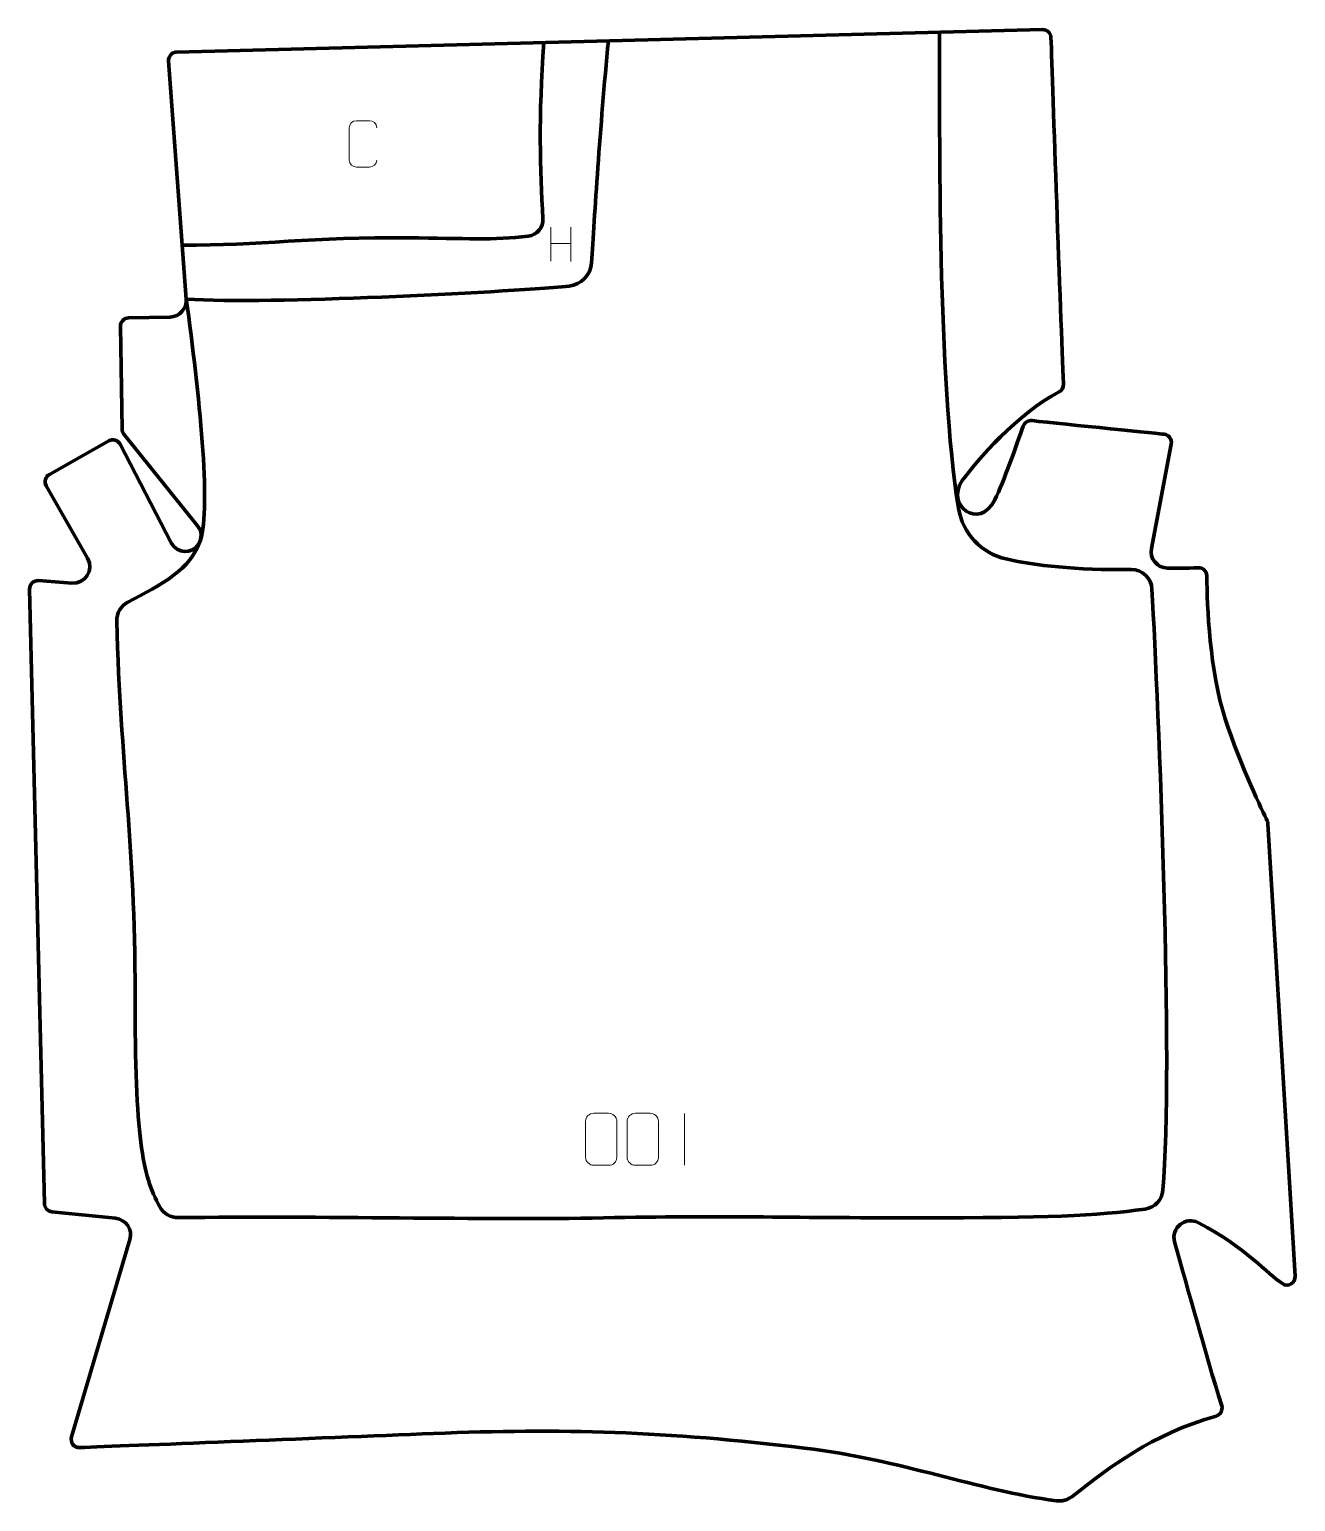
# Model space of a CAD drawing. Header units: millimetres. Extents: x -304 to 305, y -354 to 354.
import ezdxf

# ---------------------------------------------------------------- set-up
doc = ezdxf.new("R2010")
doc.units = ezdxf.units.MM
doc.header["$MEASUREMENT"] = 0
for name, color, linetype in [('layer 1', 7, 'Continuous'), ('layer 2', 7, 'Continuous'), ('layer 3', 7, 'Continuous')]:
    doc.layers.add(name, color=color, linetype=linetype)

msp = doc.modelspace()

# ---------------------------------------------------------------- linework, layer by layer
at = {"layer": 'layer 1', "color": 250, "lineweight": 9}
for points, knots in [([(-137.3724, 291.2248), (-137.4976, 289.1438), (-138.9998, 287.8186), (-140.9235, 287.8089), (-140.9235, 287.8089), (-143.0121, 287.8091), (-145.1007, 287.8091), (-147.189, 287.8089), (-147.189, 287.8089), (-148.9132, 287.7145), (-150.6796, 289.4024), (-150.6696, 291.2092), (-150.6696, 291.2092), (-150.6692, 296.3774), (-150.6692, 301.5451), (-150.6696, 306.7125), (-150.6696, 306.7125), (-150.6658, 308.6275), (-149.1013, 310.1675), (-147.1734, 310.1554), (-147.1734, 310.1554), (-145.0904, 310.1554), (-143.0069, 310.1554), (-140.9235, 310.1554), (-140.9235, 310.1554), (-139.18, 310.1872), (-137.3963, 308.8513), (-137.3724, 306.6678)], [0, 0, 0, 0, 0.125, 0.125, 0.125, 0.125, 0.25, 0.25, 0.25, 0.25, 0.375, 0.375, 0.375, 0.375, 0.5, 0.5, 0.5, 0.5, 0.625, 0.625, 0.625, 0.625, 0.75, 0.75, 0.75, 0.75, 1, 1, 1, 1]), ([(-32.9934, -167.4633), (-30.6273, -167.4633), (-28.2608, -167.4633), (-25.8943, -167.4633), (-25.8943, -167.4633), (-23.9138, -167.4277), (-21.8878, -168.922), (-21.8607, -171.3641), (-21.8607, -171.3641), (-21.8611, -177.1215), (-21.8611, -182.8793), (-21.8607, -188.6375), (-21.8607, -188.6375), (-22.0028, -190.9651), (-23.7092, -192.4474), (-25.8943, -192.4582), (-25.8943, -192.4582), (-28.2667, -192.4578), (-30.6391, -192.4578), (-33.0111, -192.4582), (-33.0111, -192.4582), (-34.9696, -192.5638), (-36.976, -190.6759), (-36.9646, -188.6549), (-36.9646, -188.6549), (-36.9642, -182.8743), (-36.9642, -177.094), (-36.9646, -171.3142), (-36.9646, -171.3142), (-36.9603, -169.1722), (-35.1832, -167.4497), (-32.9934, -167.4633)], [0, 0, 0, 0, 0.11111111, 0.11111111, 0.11111111, 0.11111111, 0.22222222, 0.22222222, 0.22222222, 0.22222222, 0.33333333, 0.33333333, 0.33333333, 0.33333333, 0.44444444, 0.44444444, 0.44444444, 0.44444444, 0.55555556, 0.55555556, 0.55555556, 0.55555556, 0.66666667, 0.66666667, 0.66666667, 0.66666667, 0.77777778, 0.77777778, 0.77777778, 0.77777778, 1, 1, 1, 1]), ([(-12.9934, -167.4633), (-10.6273, -167.4633), (-8.2608, -167.4633), (-5.8943, -167.4633), (-5.8943, -167.4633), (-3.9138, -167.4277), (-1.8878, -168.922), (-1.8607, -171.3641), (-1.8607, -171.3641), (-1.8611, -177.1215), (-1.8611, -182.8793), (-1.8607, -188.6375), (-1.8607, -188.6375), (-2.0028, -190.9651), (-3.7092, -192.4474), (-5.8943, -192.4582), (-5.8943, -192.4582), (-8.2667, -192.4578), (-10.6391, -192.4578), (-13.0111, -192.4582), (-13.0111, -192.4582), (-14.9696, -192.5638), (-16.976, -190.6759), (-16.9646, -188.6549), (-16.9646, -188.6549), (-16.9642, -182.8743), (-16.9642, -177.094), (-16.9646, -171.3142), (-16.9646, -171.3142), (-16.9603, -169.1722), (-15.1832, -167.4497), (-12.9934, -167.4633)], [0, 0, 0, 0, 0.11111111, 0.11111111, 0.11111111, 0.11111111, 0.22222222, 0.22222222, 0.22222222, 0.22222222, 0.33333333, 0.33333333, 0.33333333, 0.33333333, 0.44444444, 0.44444444, 0.44444444, 0.44444444, 0.55555556, 0.55555556, 0.55555556, 0.55555556, 0.66666667, 0.66666667, 0.66666667, 0.66666667, 0.77777778, 0.77777778, 0.77777778, 0.77777778, 1, 1, 1, 1])]:
    msp.add_open_spline(points, degree=3, knots=knots, dxfattribs=at)
for points in [[(-53.6472, 258.8407), (-53.6472, 258.8407), (-53.6472, 242.5828), (-53.6472, 242.5828)], [(-44.0389, 258.8407), (-44.0389, 258.8407), (-44.0389, 242.4673), (-44.0389, 242.4673)], [(-53.6344, 251.0443), (-53.6344, 251.0443), (-44.0389, 251.0443), (-44.0389, 251.0443)], [(10.5873, -167.4755), (10.5873, -167.4755), (10.5873, -192.4496), (10.5873, -192.4496)]]:
    msp.add_open_spline(points, degree=3, dxfattribs=at)
at = {"layer": 'layer 2', "color": 230, "lineweight": 200}
msp.add_open_spline([(304.4233, -245.8116), (304.4233, -245.8116), (291.3426, -28.1926), (291.3426, -28.1926), (291.3426, -28.1926), (291.3105, -27.6609), (291.1736, -27.1416), (290.938, -26.664), (290.938, -26.664), (288.8834, -22.4998), (278.3682, -0.7888), (270.8201, 22.3266), (270.8201, 22.3266), (263.2428, 45.5316), (262.0741, 76.427), (261.9178, 91.1169), (261.9178, 91.1169), (261.8938, 93.3803), (259.993, 95.1703), (257.7317, 95.0669), (257.7317, 95.0669), (252.0213, 94.8062), (246.9762, 94.7935), (242.9913, 94.8715), (242.9913, 94.8715), (238.0305, 94.9682), (234.3464, 99.4968), (235.2728, 104.3711), (235.2728, 104.3711), (235.2728, 104.3711), (244.8176, 154.5848), (244.8176, 154.5848), (244.8176, 154.5848), (245.2522, 156.8701), (243.6538, 159.0432), (241.3427, 159.3092), (241.3427, 159.3092), (241.3427, 159.3092), (193.7234, 164.1165), (177.8642, 165.8454), (177.8642, 165.8454), (176.0157, 166.0472), (174.2701, 164.96), (173.6369, 163.2116), (173.6369, 163.2116), (170.4129, 154.3142), (164.1987, 136.2689), (159.9675, 127.7585), (159.9675, 127.7585), (152.4812, 112.7023), (135.9186, 125.245), (144.2858, 136.9491), (144.2858, 136.9491), (150.8799, 146.1735), (171.3777, 169.616), (190.8514, 179.7281), (190.8514, 179.7281), (192.2361, 180.4469), (193.0743, 181.9049), (193.0023, 183.4636), (193.0023, 183.4636), (191.4903, 216.1258), (187.7163, 327.648), (186.9596, 350.1327), (186.9596, 350.1327), (186.8858, 352.3304), (185.0532, 354.0563), (182.855, 353.9991), (182.855, 353.9991), (182.855, 353.9991), (-233.6686, 343.1872), (-233.6686, 343.1872), (-233.6686, 343.1872), (-235.9542, 343.1279), (-237.7259, 341.1693), (-237.5565, 338.8893), (-237.5565, 338.8893), (-237.5565, 338.8893), (-229.0493, 224.2753), (-229.0493, 224.2753), (-229.0493, 224.2753), (-228.7099, 219.7009), (-232.2758, 215.7769), (-236.8616, 215.6785), (-236.8616, 215.6785), (-236.8616, 215.6785), (-256.814, 215.2506), (-256.814, 215.2506), (-256.814, 215.2506), (-259.016, 215.2036), (-260.7661, 213.3865), (-260.7309, 211.1844), (-260.7309, 211.1844), (-260.7309, 211.1844), (-259.9382, 161.7663), (-259.9382, 161.7663), (-259.9382, 161.7663), (-259.9237, 160.8752), (-259.6126, 160.0147), (-259.0538, 159.3206), (-259.0538, 159.3206), (-259.0538, 159.3206), (-223.5985, 115.2783), (-223.5985, 115.2783), (-223.5985, 115.2783), (-221.5623, 112.7485), (-221.3612, 109.2034), (-223.0986, 106.4599), (-223.0986, 106.4599), (-226.2324, 101.5118), (-233.5525, 101.8286), (-236.247, 107.0289), (-236.247, 107.0289), (-236.247, 107.0289), (-260.8081, 154.4348), (-260.8081, 154.4348), (-260.8081, 154.4348), (-261.8506, 156.4467), (-264.3542, 157.1932), (-266.328, 156.0802), (-266.328, 156.0802), (-266.328, 156.0802), (-294.9059, 139.9704), (-294.9059, 139.9704), (-294.9059, 139.9704), (-296.8394, 138.8802), (-297.5168, 136.4248), (-296.4157, 134.4973), (-296.4157, 134.4973), (-296.4157, 134.4973), (-276.4813, 99.6121), (-276.4813, 99.6121), (-276.4813, 99.6121), (-273.3, 94.0447), (-277.6275, 87.1834), (-284.0223, 87.6558), (-284.0223, 87.6558), (-284.0223, 87.6558), (-300.134, 88.8465), (-300.134, 88.8465), (-300.134, 88.8465), (-302.493, 89.0207), (-304.488, 87.1224), (-304.4309, 84.7574), (-304.4309, 84.7574), (-304.4309, 84.7574), (-297.2737, -210.9106), (-297.2737, -210.9106), (-297.2737, -210.9106), (-297.2247, -212.9236), (-295.6883, -214.5873), (-293.6856, -214.7954), (-293.6856, -214.7954), (-293.6856, -214.7954), (-263.0162, -217.9842), (-263.0162, -217.9842), (-263.0162, -217.9842), (-258.0353, -218.5021), (-254.747, -223.4141), (-256.1666, -228.2165), (-256.1666, -228.2165), (-256.1666, -228.2165), (-284.2312, -323.1666), (-284.2312, -323.1666), (-284.2312, -323.1666), (-285.008, -325.7954), (-282.9753, -328.41), (-280.2359, -328.301), (-280.2359, -328.301), (-257.0743, -327.3802), (-167.0415, -323.7999), (-110.1269, -321.5234), (-110.1269, -321.5234), (-48.8816, -319.0737), (1.8765, -320.3892), (68.3599, -328.5229), (68.3599, -328.5229), (115.0977, -334.2406), (151.51, -348.8164), (189.5581, -353.9123), (189.5581, -353.9123), (192.1719, -354.2626), (194.818, -353.5447), (196.9153, -351.9459), (196.9153, -351.9459), (216.2295, -337.2209), (234.6022, -322.2558), (266.3589, -313.1538), (266.3589, -313.1538), (268.5084, -312.5374), (269.7329, -310.2768), (269.0742, -308.1396), (269.0742, -308.1396), (261.0425, -282.0866), (253.0786, -252.8958), (246.4305, -229.3447), (246.4305, -229.3447), (244.5146, -222.5576), (251.6639, -216.8045), (257.8982, -220.1019), (257.8982, -220.1019), (281.1456, -232.3983), (290.8576, -244.6182), (298.2606, -249.4195), (298.2606, -249.4195), (301.0109, -251.2028), (304.6198, -249.0837), (304.4233, -245.8116)], degree=3, knots=[0, 0, 0, 0, 0.01886792, 0.01886792, 0.01886792, 0.01886792, 0.03773585, 0.03773585, 0.03773585, 0.03773585, 0.05660377, 0.05660377, 0.05660377, 0.05660377, 0.0754717, 0.0754717, 0.0754717, 0.0754717, 0.09433962, 0.09433962, 0.09433962, 0.09433962, 0.11320755, 0.11320755, 0.11320755, 0.11320755, 0.13207547, 0.13207547, 0.13207547, 0.13207547, 0.1509434, 0.1509434, 0.1509434, 0.1509434, 0.16981132, 0.16981132, 0.16981132, 0.16981132, 0.18867925, 0.18867925, 0.18867925, 0.18867925, 0.20754717, 0.20754717, 0.20754717, 0.20754717, 0.22641509, 0.22641509, 0.22641509, 0.22641509, 0.24528302, 0.24528302, 0.24528302, 0.24528302, 0.26415094, 0.26415094, 0.26415094, 0.26415094, 0.28301887, 0.28301887, 0.28301887, 0.28301887, 0.30188679, 0.30188679, 0.30188679, 0.30188679, 0.32075472, 0.32075472, 0.32075472, 0.32075472, 0.33962264, 0.33962264, 0.33962264, 0.33962264, 0.35849057, 0.35849057, 0.35849057, 0.35849057, 0.37735849, 0.37735849, 0.37735849, 0.37735849, 0.39622642, 0.39622642, 0.39622642, 0.39622642, 0.41509434, 0.41509434, 0.41509434, 0.41509434, 0.43396226, 0.43396226, 0.43396226, 0.43396226, 0.45283019, 0.45283019, 0.45283019, 0.45283019, 0.47169811, 0.47169811, 0.47169811, 0.47169811, 0.49056604, 0.49056604, 0.49056604, 0.49056604, 0.50943396, 0.50943396, 0.50943396, 0.50943396, 0.52830189, 0.52830189, 0.52830189, 0.52830189, 0.54716981, 0.54716981, 0.54716981, 0.54716981, 0.56603774, 0.56603774, 0.56603774, 0.56603774, 0.58490566, 0.58490566, 0.58490566, 0.58490566, 0.60377358, 0.60377358, 0.60377358, 0.60377358, 0.62264151, 0.62264151, 0.62264151, 0.62264151, 0.64150943, 0.64150943, 0.64150943, 0.64150943, 0.66037736, 0.66037736, 0.66037736, 0.66037736, 0.67924528, 0.67924528, 0.67924528, 0.67924528, 0.69811321, 0.69811321, 0.69811321, 0.69811321, 0.71698113, 0.71698113, 0.71698113, 0.71698113, 0.73584906, 0.73584906, 0.73584906, 0.73584906, 0.75471698, 0.75471698, 0.75471698, 0.75471698, 0.77358491, 0.77358491, 0.77358491, 0.77358491, 0.79245283, 0.79245283, 0.79245283, 0.79245283, 0.81132075, 0.81132075, 0.81132075, 0.81132075, 0.83018868, 0.83018868, 0.83018868, 0.83018868, 0.8490566, 0.8490566, 0.8490566, 0.8490566, 0.86792453, 0.86792453, 0.86792453, 0.86792453, 0.88679245, 0.88679245, 0.88679245, 0.88679245, 0.90566038, 0.90566038, 0.90566038, 0.90566038, 0.9245283, 0.9245283, 0.9245283, 0.9245283, 0.94339623, 0.94339623, 0.94339623, 0.94339623, 0.96226415, 0.96226415, 0.96226415, 0.96226415, 1, 1, 1, 1], dxfattribs=at)
at = {"layer": 'layer 3', "color": 142, "lineweight": 200}
for points, knots in [([(-25.9815, 348.5783), (-30.0191, 306.8983), (-32.636, 263.7706), (-34.0722, 241.759), (-34.0722, 241.759), (-34.456, 235.8792), (-39.0495, 231.1488), (-44.9155, 230.5953), (-44.9155, 230.5953), (-79.8383, 227.3), (-188.649, 221.8175), (-229.0495, 224.2753), (-229.0495, 224.2753), (-222.8071, 179.2838), (-216.9732, 124.1743), (-222.2451, 108.3261), (-222.2451, 108.3261), (-227.0041, 94.0195), (-240.6704, 87.2109), (-257.1871, 78.4709), (-257.1871, 78.4709), (-260.5413, 76.6957), (-262.604, 73.1693), (-262.5041, 69.3755), (-262.5041, 69.3755), (-260.6524, -0.9274), (-253.6854, -35.2231), (-253.6854, -110.176), (-253.6854, -110.176), (-253.6854, -179.5346), (-250.2994, -196.6535), (-241.7873, -212.4456), (-241.7873, -212.4456), (-240.0255, -215.7141), (-236.5753, -217.7125), (-232.8627, -217.6593), (-232.8627, -217.6593), (-165.2906, -216.6898), (-84.701, -218.9138), (-28.373, -217.7524), (-28.373, -217.7524), (29.5986, -216.5572), (57.0902, -217.7524), (124.0266, -217.7524), (124.0266, -217.7524), (184.2119, -217.7524), (209.1258, -216.7862), (232.22, -213.5501), (232.22, -213.5501), (236.8435, -212.9021), (240.4059, -209.1559), (240.8077, -204.5045), (240.8077, -204.5045), (246.0041, -144.3764), (238.6759, 27.8257), (235.5474, 84.7489), (235.5474, 84.7489), (235.2539, 90.0903), (230.8068, 94.2619), (225.4576, 94.1924), (225.4576, 94.1924), (198.6511, 93.8431), (179.6311, 96.1052), (165.4279, 99.2692), (165.4279, 99.2692), (153.5128, 101.9232), (144.4496, 111.6104), (142.4589, 123.6539), (142.4589, 123.6539), (132.4354, 184.3003), (133.3883, 305.9846), (133.3763, 352.7149)], [0, 0, 0, 0, 0.05263158, 0.05263158, 0.05263158, 0.05263158, 0.10526316, 0.10526316, 0.10526316, 0.10526316, 0.15789474, 0.15789474, 0.15789474, 0.15789474, 0.21052632, 0.21052632, 0.21052632, 0.21052632, 0.26315789, 0.26315789, 0.26315789, 0.26315789, 0.31578947, 0.31578947, 0.31578947, 0.31578947, 0.36842105, 0.36842105, 0.36842105, 0.36842105, 0.42105263, 0.42105263, 0.42105263, 0.42105263, 0.47368421, 0.47368421, 0.47368421, 0.47368421, 0.52631579, 0.52631579, 0.52631579, 0.52631579, 0.57894737, 0.57894737, 0.57894737, 0.57894737, 0.63157895, 0.63157895, 0.63157895, 0.63157895, 0.68421053, 0.68421053, 0.68421053, 0.68421053, 0.73684211, 0.73684211, 0.73684211, 0.73684211, 0.78947368, 0.78947368, 0.78947368, 0.78947368, 0.84210526, 0.84210526, 0.84210526, 0.84210526, 0.89473684, 0.89473684, 0.89473684, 0.89473684, 1, 1, 1, 1]), ([(-57.0692, 347.7713), (-59.5922, 311.6518), (-58.8168, 286.8043), (-57.489, 263.02), (-57.489, 263.02), (-57.2544, 258.8202), (-60.313, 255.1717), (-64.4849, 254.6348), (-64.4849, 254.6348), (-80.9197, 252.5192), (-95.2513, 253.5595), (-122.0042, 253.7903), (-122.0042, 253.7903), (-168.2223, 254.1886), (-194.1158, 250.175), (-230.973, 250.1898)], [0, 0, 0, 0, 0.2, 0.2, 0.2, 0.2, 0.4, 0.4, 0.4, 0.4, 0.6, 0.6, 0.6, 0.6, 1, 1, 1, 1])]:
    msp.add_open_spline(points, degree=3, knots=knots, dxfattribs=at)

doc.saveas('drawing.dxf')
